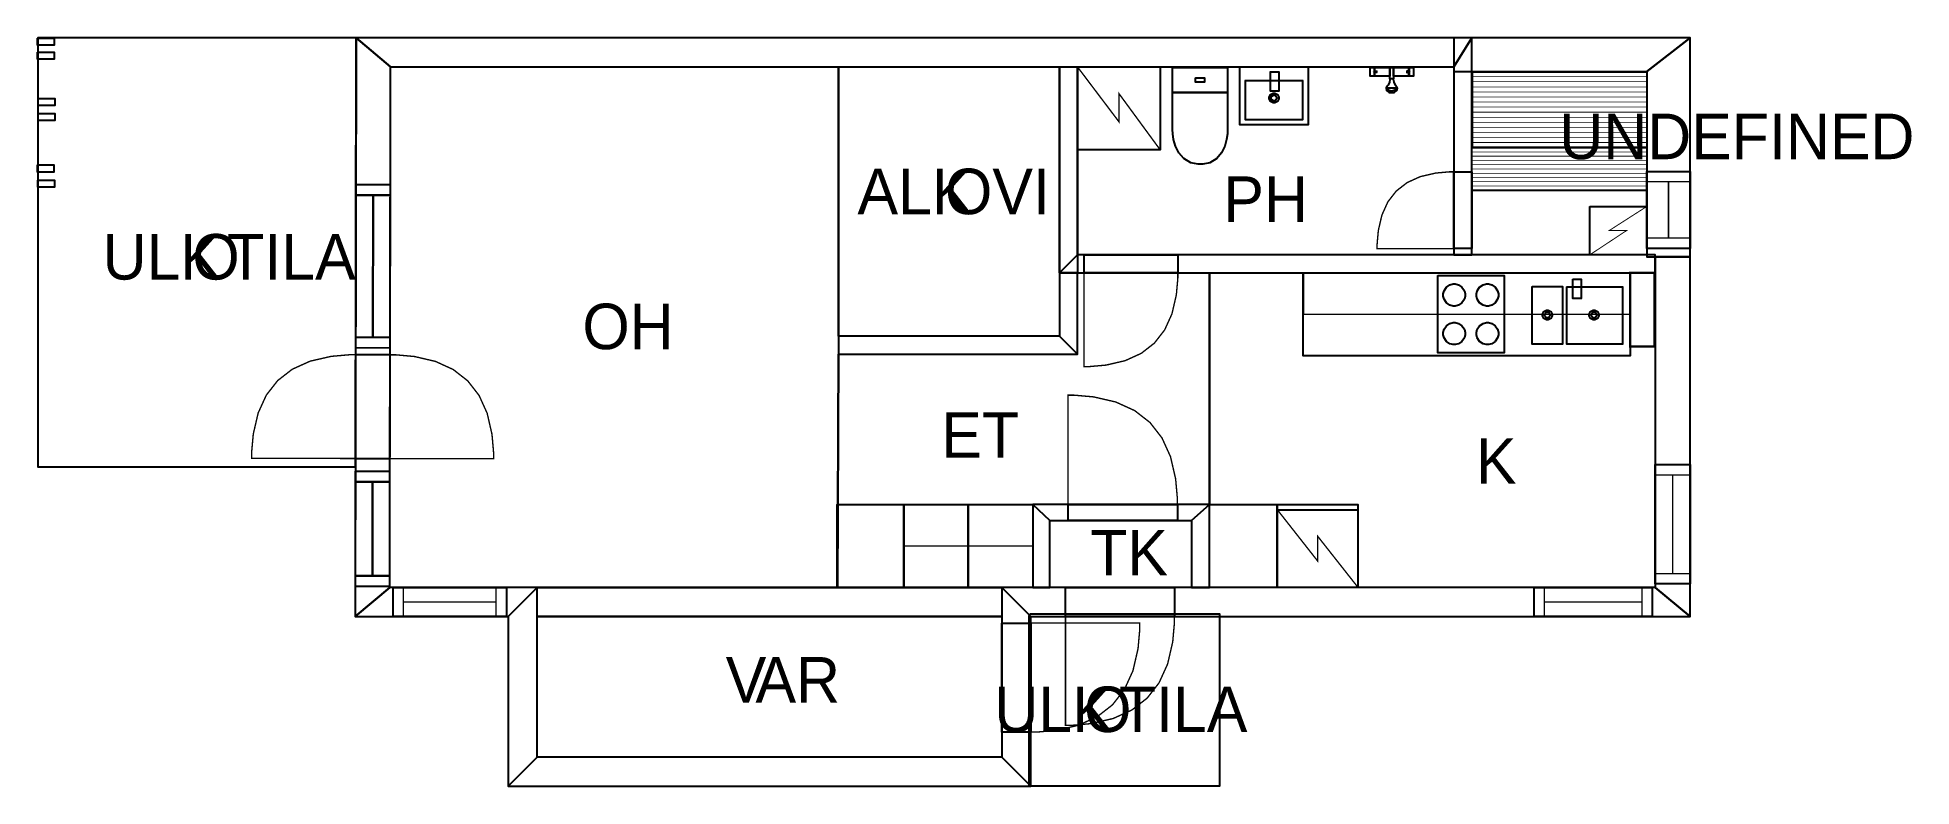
# Model space of a CAD drawing. Extents: x 0.4 to 14.6, y 0 to 5.7.
import ezdxf

# ---------------------------------------------------------------- set-up
doc = ezdxf.new("R2010")
doc.units = 0
doc.layers.get('0').update_dxf_attribs({"linetype": 'CONTINUOUS'})

msp = doc.modelspace()

# ---------------------------------------------------------------- linework, layer by layer
at = {"color": 0}
for points in [[(0.412597, 5.54742), (0.537164, 5.54742), (0.537164, 5.49425), (0.412597, 5.49425), (0.412597, 5.54742)], [(0.412706, 5.6524), (0.537272, 5.6524), (0.537272, 5.59928), (0.412706, 5.59928), (0.412706, 5.6524)], [(3.07064, 1.50711), (3.07769, 5.43533), (2.81689, 5.65408), (2.80897, 1.28836), (3.07064, 1.50711)], [(3.07769, 5.43533), (11.1048, 5.43533), (11.2402, 5.65408), (2.81689, 5.65408), (3.07769, 5.43533)], [(11.1048, 5.40012), (12.562, 5.40012), (12.8899, 5.65408), (11.1048, 5.65408), (11.1048, 5.40012)], [(11.1048, 5.43533), (11.1048, 4.01687), (11.2402, 4.01687), (11.2402, 5.65408), (11.1048, 5.43533)], [(12.562, 5.40012), (12.562, 4.00282), (12.8899, 4.00282), (12.8899, 5.65408), (12.562, 5.40012)], [(8.12842, 5.43533), (8.26383, 5.43533), (8.26383, 3.88146), (8.12842, 3.88146), (8.12842, 5.43533)], [(0.416992, 5.19635), (0.541558, 5.19635), (0.541558, 5.14324), (0.416992, 5.14324), (0.416992, 5.19635)], [(0.416992, 5.08479), (0.541558, 5.08479), (0.541558, 5.03168), (0.416992, 5.03168), (0.416992, 5.08479)], [(0.411567, 4.69542), (0.536133, 4.69542), (0.536133, 4.64231), (0.411567, 4.64231), (0.411567, 4.69542)], [(0.415201, 4.58018), (0.539768, 4.58018), (0.539768, 4.52707), (0.415201, 4.52707), (0.415201, 4.58018)], [(8.12842, 3.88146), (12.6243, 3.88146), (12.6243, 4.01687), (8.26383, 4.01687), (8.12842, 3.88146)], [(12.6243, 4.00282), (12.6243, 1.50711), (12.8899, 1.28836), (12.8899, 4.00282), (12.6243, 4.00282)], [(8.12842, 3.88146), (8.12842, 3.40218), (8.26383, 3.26676), (8.26383, 3.88146), (8.12842, 3.88146)], [(8.12842, 3.40218), (6.45822, 3.40218), (6.45822, 3.26676), (8.26383, 3.26676), (8.12842, 3.40218)], [(8.05436, 1.50711), (8.05436, 2.01096), (7.92583, 2.13238), (7.92583, 1.50711), (8.05436, 1.50711)], [(8.05436, 2.01096), (9.12511, 2.01096), (9.26053, 2.13238), (7.92583, 2.13238), (8.05436, 2.01096)], [(9.12511, 2.01096), (9.12511, 1.50711), (9.26053, 1.50711), (9.26053, 2.13238), (9.12511, 2.01096)], [(4.18332, 1.50711), (3.07064, 1.50711), (2.80897, 1.28836), (3.96457, 1.28836), (4.18332, 1.50711)], [(4.18332, 0.225532), (4.18332, 1.50711), (3.96457, 1.28836), (3.96457, 0.006782), (4.18332, 0.225532)], [(4.18332, 1.50711), (7.69271, 1.50711), (7.69271, 1.28836), (4.18332, 1.28836), (4.18332, 1.50711)], [(12.6243, 1.50711), (7.69271, 1.50711), (7.91146, 1.28836), (12.8899, 1.28836), (12.6243, 1.50711)], [(7.91146, 0.006782), (7.91146, 1.28836), (7.69271, 1.50711), (7.69271, 0.225532), (7.91146, 0.006782)], [(7.69271, 0.225532), (4.18332, 0.225532), (3.96457, 0.006782), (7.91146, 0.006782), (7.69271, 0.225532)]]:
    msp.add_lwpolyline(points, close=True, dxfattribs=at)
for points, const_width in [([(2.81689, 5.65408), (0.414876, 5.65408), (0.414876, 2.41667), (2.81218, 2.41667), (2.81689, 5.65408)], 0.002083), ([(3.07064, 1.50711), (3.07769, 5.43533), (2.81689, 5.65408), (2.80897, 1.28836), (3.07064, 1.50711)], 0.002083), ([(3.07769, 5.43533), (11.1048, 5.43533), (11.2402, 5.65408), (2.81689, 5.65408), (3.07769, 5.43533)], 0.002083), ([(11.1048, 5.43533), (11.1048, 4.01687), (11.2402, 4.01687), (11.2402, 5.65408), (11.1048, 5.43533)], 0.002083), ([(11.1048, 5.40012), (12.562, 5.40012), (12.8899, 5.65408), (11.1048, 5.65408), (11.1048, 5.40012)], 0.002083), ([(12.562, 5.40012), (12.562, 4.00282), (12.8899, 4.00282), (12.8899, 5.65408), (12.562, 5.40012)], 0.002083), ([(8.12842, 5.43533), (8.26383, 5.43533), (8.26383, 3.88146), (8.12842, 3.88146), (8.12842, 5.43533)], 0.002083), ([(8.26383, 5.43533), (8.88883, 5.43533), (8.88883, 4.81033), (8.26383, 4.81033), (8.26383, 5.43533)], 0.010417), ([(8.98031, 5.43012), (9.39681, 5.43012), (9.39681, 5.24283), (8.98031, 5.24283), (8.98031, 5.43012)], 0.010417), ([(9.48817, 5.43533), (10.0054, 5.43533), (10.0054, 4.99886), (9.48817, 4.99886), (9.48817, 5.43533)], 0.010417), ([(9.72086, 5.39899), (9.78336, 5.39899), (9.78336, 5.25315), (9.72086, 5.25315), (9.72086, 5.39899)], 0.010417), ([(10.4724, 5.43012), (10.5058, 5.43012), (10.5058, 5.3666), (10.4724, 5.3666), (10.4724, 5.43012)], 0.010417), ([(10.5058, 5.39785), (10.509, 5.39908), (10.5186, 5.40294), (10.5214, 5.40408), (10.5214, 5.40408), (10.5214, 5.40267), (10.5214, 5.39839), (10.5214, 5.3941), (10.5214, 5.39264), (10.5214, 5.39264), (10.519, 5.39328), (10.509, 5.39671), (10.5058, 5.39785)], 0.010417), ([(10.5058, 5.43012), (10.6224, 5.43012), (10.6224, 5.3666), (10.5058, 5.3666), (10.5058, 5.43012)], 0.010417), ([(10.6224, 5.43012), (10.6506, 5.43012), (10.6506, 5.34679), (10.6435, 5.34679), (10.6277, 5.34679), (10.6224, 5.34679), (10.6224, 5.36762), (10.6224, 5.4145), (10.6224, 5.43012)], 0.010417), ([(10.6506, 5.43012), (10.7672, 5.43012), (10.7672, 5.3666), (10.6506, 5.3666), (10.6506, 5.43012)], 0.010417), ([(10.7662, 5.39785), (10.7629, 5.39908), (10.7533, 5.40294), (10.7505, 5.40408), (10.7505, 5.40408), (10.7505, 5.40267), (10.7505, 5.39839), (10.7505, 5.3941), (10.7505, 5.39264), (10.7505, 5.39264), (10.7529, 5.39328), (10.7629, 5.39671), (10.7662, 5.39785)], 0.010417), ([(10.7662, 5.43012), (10.8016, 5.43012), (10.8016, 5.3666), (10.7662, 5.3666), (10.7662, 5.43012)], 0.010417), ([(11.2452, 5.39968), (12.562, 5.39968), (12.562, 4.82693), (11.2452, 4.82693), (11.2452, 5.39968)], 0.010417), ([(9.39681, 4.9745), (9.39681, 4.9745), (9.39686, 4.96278), (9.39524, 4.93181), (9.38911, 4.88797), (9.37571, 4.83772), (9.35215, 4.78754), (9.31569, 4.74371), (9.26351, 4.71272), (9.21044, 4.70096), (9.19282, 4.70096), (9.17449, 4.70096), (9.11962, 4.71272), (9.0656, 4.74371), (9.02778, 4.78754), (9.00331, 4.83772), (8.98931, 4.88797), (8.98292, 4.93181), (8.98118, 4.96278), (8.98128, 4.9745), (8.98128, 4.9745), (8.98025, 5.24283), (9.39681, 5.24283), (9.39681, 4.9745)], 0.010417), ([(9.15543, 5.35226), (9.22168, 5.35226), (9.22168, 5.32069), (9.15543, 5.32069), (9.15543, 5.35226)], 0.010417), ([(9.53131, 5.33425), (9.96235, 5.33425), (9.96235, 5.03749), (9.53131, 5.03749), (9.53131, 5.33425)], 0.010417), ([(9.78326, 5.20111), (9.78326, 5.19472), (9.77257, 5.17535), (9.75319, 5.16465), (9.74681, 5.16465), (9.74035, 5.16465), (9.72097, 5.17535), (9.71035, 5.19472), (9.71035, 5.20111), (9.71035, 5.20757), (9.72097, 5.22694), (9.74035, 5.23757), (9.74681, 5.23757), (9.75319, 5.23757), (9.77257, 5.22694), (9.78326, 5.20757), (9.78326, 5.20111)], 0.008333), ([(9.76764, 5.20111), (9.76764, 5.19749), (9.7615, 5.18642), (9.75043, 5.18028), (9.74681, 5.18028), (9.74311, 5.18028), (9.73204, 5.18642), (9.72597, 5.19749), (9.72597, 5.20111), (9.72597, 5.20481), (9.73204, 5.21588), (9.74311, 5.22194), (9.74681, 5.22194), (9.75043, 5.22194), (9.7615, 5.21588), (9.76764, 5.20481), (9.76764, 5.20111)], 0.008333), ([(11.2417, 4.82644), (12.5619, 4.82644), (12.5619, 4.50385), (11.2417, 4.50385), (11.2417, 4.82644)], 0.010417), ([(3.07383, 3.31635), (3.07617, 4.54497), (2.81489, 4.54542), (2.81261, 3.31689), (3.07383, 3.31635)], 0.010417), ([(3.07383, 3.31635), (3.07617, 4.54497), (2.81489, 4.54542), (2.81261, 3.31689), (3.07383, 3.31635)], 0.010417), ([(11.1048, 4.64367), (11.0709, 4.64367), (10.9691, 4.63465), (10.8516, 4.60753), (10.7521, 4.56228), (10.6706, 4.49897), (10.6073, 4.41754), (10.5621, 4.31803), (10.5349, 4.20047), (10.5259, 4.09874), (10.5259, 4.06478), (11.1048, 4.06478), (11.1048, 4.64367)], 0.010417), ([(11.1048, 4.64367), (11.2402, 4.64367), (11.2402, 4.06478), (11.1048, 4.06478), (11.1048, 4.64367)], 0.010417), ([(11.1048, 4.64367), (11.2402, 4.64367), (11.2402, 4.06478), (11.1048, 4.06478), (11.1048, 4.64367)], 0.010417), ([(12.562, 4.64675), (12.8899, 4.64675), (12.8899, 4.06521), (12.562, 4.06521), (12.562, 4.64675)], 0.010417), ([(12.562, 4.64675), (12.8899, 4.64675), (12.8899, 4.06521), (12.562, 4.06521), (12.562, 4.64675)], 0.010417), ([(12.1323, 4.38243), (12.562, 4.38243), (12.562, 4.01785), (12.1323, 4.01785), (12.1323, 4.38243)], 0.007161), ([(8.12842, 3.88146), (12.6243, 3.88146), (12.6243, 4.01687), (8.26383, 4.01687), (8.12842, 3.88146)], 0.002083), ([(8.31364, 4.01687), (9.02115, 4.01687), (9.02115, 3.88146), (8.31364, 3.88146), (8.31364, 4.01687)], 0.010417), ([(8.31364, 4.01687), (9.02115, 4.01687), (9.02115, 3.88146), (8.31364, 3.88146), (8.31364, 4.01687)], 0.010417), ([(12.6243, 4.00282), (12.6243, 1.50711), (12.8899, 1.28836), (12.8899, 4.00282), (12.6243, 4.00282)], 0.002083), ([(8.12842, 3.88146), (8.12842, 3.40218), (8.26383, 3.26676), (8.26383, 3.88146), (8.12842, 3.88146)], 0.002083), ([(9.02115, 3.88146), (9.02115, 3.84), (9.0101, 3.71565), (8.97689, 3.57194), (8.92165, 3.45036), (8.84424, 3.35086), (8.74474, 3.27344), (8.62315, 3.21821), (8.47944, 3.185), (8.35508, 3.17393), (8.31364, 3.17393), (8.31364, 3.88146), (9.02115, 3.88146)], 0.010417), ([(9.96696, 3.88097), (12.4363, 3.88097), (12.4363, 3.25597), (9.96696, 3.25597), (9.96696, 3.88097)], 0.010417), ([(9.97222, 3.88097), (12.4363, 3.88097), (12.4363, 3.56847), (9.97222, 3.56847), (9.97222, 3.88097)], 0.010417), ([(10.9849, 3.86014), (11.4847, 3.86014), (11.4847, 3.27681), (10.9849, 3.27681), (10.9849, 3.86014)], 0.010417), ([(12.0041, 3.83306), (12.0666, 3.83306), (12.0666, 3.68722), (12.0041, 3.68722), (12.0041, 3.83306)], 0.010417), ([(12.4363, 3.88129), (12.6192, 3.88129), (12.6192, 3.32607), (12.4363, 3.32607), (12.4363, 3.88129)], 0.018285), ([(11.191, 3.71431), (11.191, 3.70622), (11.1845, 3.68192), (11.1666, 3.65539), (11.1401, 3.63753), (11.1158, 3.63097), (11.1077, 3.63097), (11.0996, 3.63097), (11.0752, 3.63753), (11.0487, 3.65539), (11.0309, 3.68192), (11.0244, 3.70622), (11.0244, 3.71431), (11.0244, 3.72244), (11.0309, 3.74675), (11.0487, 3.77322), (11.0752, 3.79113), (11.0996, 3.79764), (11.1077, 3.79764), (11.1158, 3.79764), (11.1401, 3.79113), (11.1666, 3.77322), (11.1845, 3.74675), (11.191, 3.72244), (11.191, 3.71431)], 0.010417), ([(11.4423, 3.71431), (11.4423, 3.70622), (11.4358, 3.68192), (11.4179, 3.65539), (11.3914, 3.63753), (11.3671, 3.63097), (11.359, 3.63097), (11.3509, 3.63097), (11.3265, 3.63753), (11.3, 3.65539), (11.2822, 3.68192), (11.2757, 3.70622), (11.2757, 3.71431), (11.2757, 3.72244), (11.2822, 3.74675), (11.3, 3.77322), (11.3265, 3.79113), (11.3509, 3.79764), (11.359, 3.79764), (11.3671, 3.79764), (11.3914, 3.79113), (11.4179, 3.77322), (11.4358, 3.74675), (11.4423, 3.72244), (11.4423, 3.71431)], 0.010417), ([(11.6971, 3.77783), (11.9246, 3.77783), (11.9246, 3.34407), (11.6971, 3.34407), (11.6971, 3.77783)], 0.010417), ([(11.9586, 3.77681), (12.3794, 3.77681), (12.3794, 3.34315), (11.9586, 3.34315), (11.9586, 3.77681)], 0.010417), ([(11.8472, 3.56315), (11.8472, 3.55675), (11.8365, 3.53737), (11.8172, 3.52669), (11.8108, 3.52669), (11.8043, 3.52669), (11.7849, 3.53737), (11.7743, 3.55675), (11.7743, 3.56315), (11.7743, 3.56961), (11.7849, 3.58897), (11.8043, 3.59961), (11.8108, 3.59961), (11.8172, 3.59961), (11.8365, 3.58897), (11.8472, 3.56961), (11.8472, 3.56315)], 0.008333), ([(11.8316, 3.56315), (11.8316, 3.55951), (11.8255, 3.54844), (11.8144, 3.54232), (11.8108, 3.54232), (11.8071, 3.54232), (11.796, 3.54844), (11.7899, 3.55951), (11.7899, 3.56315), (11.7899, 3.56685), (11.796, 3.5779), (11.8071, 3.58399), (11.8108, 3.58399), (11.8144, 3.58399), (11.8255, 3.5779), (11.8316, 3.56685), (11.8316, 3.56315)], 0.008333), ([(12.1998, 3.56315), (12.1998, 3.55675), (12.1891, 3.53737), (12.1698, 3.52669), (12.1634, 3.52669), (12.1569, 3.52669), (12.1375, 3.53737), (12.1269, 3.55675), (12.1269, 3.56315), (12.1269, 3.56961), (12.1375, 3.58897), (12.1569, 3.59961), (12.1634, 3.59961), (12.1698, 3.59961), (12.1891, 3.58897), (12.1998, 3.56961), (12.1998, 3.56315)], 0.008333), ([(12.1842, 3.56315), (12.1842, 3.55951), (12.1781, 3.54844), (12.167, 3.54232), (12.1634, 3.54232), (12.1597, 3.54232), (12.1486, 3.54844), (12.1425, 3.55951), (12.1425, 3.56315), (12.1425, 3.56685), (12.1486, 3.5779), (12.1597, 3.58399), (12.1634, 3.58399), (12.167, 3.58399), (12.1781, 3.5779), (12.1842, 3.56685), (12.1842, 3.56315)], 0.008333), ([(8.12842, 3.40218), (6.45822, 3.40218), (6.45822, 3.26676), (8.26383, 3.26676), (8.12842, 3.40218)], 0.002083), ([(11.191, 3.42264), (11.191, 3.41456), (11.1845, 3.39025), (11.1666, 3.36372), (11.1401, 3.34586), (11.1158, 3.33931), (11.1077, 3.33931), (11.0996, 3.33931), (11.0752, 3.34586), (11.0487, 3.36372), (11.0309, 3.39025), (11.0244, 3.41456), (11.0244, 3.42264), (11.0244, 3.43078), (11.0309, 3.45508), (11.0487, 3.48156), (11.0752, 3.49946), (11.0996, 3.50597), (11.1077, 3.50597), (11.1158, 3.50597), (11.1401, 3.49946), (11.1666, 3.48156), (11.1845, 3.45508), (11.191, 3.43078), (11.191, 3.42264)], 0.010417), ([(11.4423, 3.42264), (11.4423, 3.41456), (11.4358, 3.39025), (11.4179, 3.36372), (11.3914, 3.34586), (11.3671, 3.33931), (11.359, 3.33931), (11.3509, 3.33931), (11.3265, 3.34586), (11.3, 3.36372), (11.2822, 3.39025), (11.2757, 3.41456), (11.2757, 3.42264), (11.2757, 3.43078), (11.2822, 3.45508), (11.3, 3.48156), (11.3265, 3.49946), (11.3509, 3.50597), (11.359, 3.50597), (11.3671, 3.50597), (11.3914, 3.49946), (11.4179, 3.48156), (11.4358, 3.45508), (11.4423, 3.43078), (11.4423, 3.42264)], 0.010417), ([(2.81261, 3.26292), (2.76671, 3.26303), (2.62907, 3.25103), (2.47, 3.21463), (2.33535, 3.15375), (2.2251, 3.06831), (2.13926, 2.95839), (2.07785, 2.82394), (2.04085, 2.66493), (2.02838, 2.52735), (2.02832, 2.48144), (2.81114, 2.47999), (2.81261, 3.26292)], 0.010417), ([(3.07238, 2.4796), (3.07374, 3.26247), (2.81261, 3.26292), (2.81114, 2.48008), (3.07238, 2.4796)], 0.010417), ([(3.07238, 2.4796), (3.07374, 3.26247), (2.81261, 3.26292), (2.81114, 2.48008), (3.07238, 2.4796)], 0.010417), ([(3.07374, 3.26247), (3.11957, 3.26243), (3.25717, 3.24994), (3.41613, 3.21294), (3.55057, 3.15153), (3.66049, 3.06569), (3.74593, 2.95551), (3.80686, 2.82086), (3.84326, 2.66178), (3.85525, 2.52414), (3.85519, 2.47825), (3.07238, 2.47971), (3.07374, 3.26247)], 0.010417), ([(9.01758, 2.13238), (9.01758, 2.18078), (9.00467, 2.3259), (8.96599, 2.49354), (8.90147, 2.63547), (8.81119, 2.75151), (8.6951, 2.84185), (8.55322, 2.90631), (8.38553, 2.94504), (8.2404, 2.9579), (8.19206, 2.9579), (8.19206, 2.13238), (9.01758, 2.13238)], 0.010417), ([(12.6243, 2.43365), (12.8899, 2.43365), (12.8899, 1.53315), (12.6243, 1.53315), (12.6243, 2.43365)], 0.010417), ([(12.6243, 2.43365), (12.8899, 2.43365), (12.8899, 1.53315), (12.6243, 1.53315), (12.6243, 2.43365)], 0.010417), ([(3.07064, 1.51665), (3.07221, 2.38135), (2.81093, 2.38189), (2.80935, 1.51719), (3.07064, 1.51665)], 0.010417), ([(3.07064, 1.51665), (3.07221, 2.38135), (2.81093, 2.38189), (2.80935, 1.51719), (3.07064, 1.51665)], 0.010417), ([(6.44808, 2.13206), (6.95231, 2.13206), (6.95231, 1.50706), (6.44808, 1.50706), (6.44808, 2.13206)], 0.010417), ([(6.95231, 2.13206), (7.43907, 2.13206), (7.43907, 1.50706), (6.95231, 1.50706), (6.95231, 2.13206)], 0.010417), ([(7.43907, 2.13206), (7.92583, 2.13206), (7.92583, 1.50706), (7.43907, 1.50706), (7.43907, 2.13206)], 0.010417), ([(8.05436, 2.01096), (9.12511, 2.01096), (9.26053, 2.13238), (7.92583, 2.13238), (8.05436, 2.01096)], 0.002083), ([(8.05436, 1.50711), (8.05436, 2.01096), (7.92583, 2.13238), (7.92583, 1.50711), (8.05436, 1.50711)], 0.002083), ([(8.19217, 2.13238), (9.01758, 2.13238), (9.01758, 2.01096), (8.19217, 2.01096), (8.19217, 2.13238)], 0.010417), ([(8.19217, 2.13238), (9.01758, 2.13238), (9.01758, 2.01096), (8.19217, 2.01096), (8.19217, 2.13238)], 0.010417), ([(9.12511, 2.01096), (9.12511, 1.50711), (9.26053, 1.50711), (9.26053, 2.13238), (9.12511, 2.01096)], 0.002083), ([(9.26058, 2.13238), (9.77235, 2.13238), (9.77235, 1.50737), (9.26058, 1.50737), (9.26058, 2.13238)], 0.010417), ([(9.77235, 2.13206), (10.3815, 2.13206), (10.3815, 1.50706), (9.77235, 1.50706), (9.77235, 2.13206)], 0.010152), ([(9.77235, 2.13206), (10.3815, 2.13206), (10.3815, 2.09039), (9.77235, 2.09039), (9.77235, 2.13206)], 0.010152), ([(4.18332, 1.50711), (3.07064, 1.50711), (2.80897, 1.28836), (3.96457, 1.28836), (4.18332, 1.50711)], 0.002083), ([(3.09657, 1.50711), (3.95247, 1.50711), (3.95247, 1.28836), (3.09657, 1.28836), (3.09657, 1.50711)], 0.010417), ([(3.09657, 1.50711), (3.95247, 1.50711), (3.95247, 1.28836), (3.09657, 1.28836), (3.09657, 1.50711)], 0.010417), ([(4.18332, 0.225532), (4.18332, 1.50711), (3.96457, 1.28836), (3.96457, 0.006782), (4.18332, 0.225532)], 0.002083), ([(4.18332, 1.50711), (7.69271, 1.50711), (7.69271, 1.28836), (4.18332, 1.28836), (4.18332, 1.50711)], 0.002083), ([(12.6243, 1.50711), (7.69271, 1.50711), (7.91146, 1.28836), (12.8899, 1.28836), (12.6243, 1.50711)], 0.002083), ([(7.91146, 0.006782), (7.91146, 1.28836), (7.69271, 1.50711), (7.69271, 0.225532), (7.91146, 0.006782)], 0.002083), ([(8.17324, 1.50711), (8.9955, 1.50711), (8.9955, 1.28836), (8.17324, 1.28836), (8.17324, 1.50711)], 0.010417), ([(8.17324, 1.50711), (8.9955, 1.50711), (8.9955, 1.28836), (8.17324, 1.28836), (8.17324, 1.50711)], 0.010417), ([(11.7106, 1.50711), (12.6029, 1.50711), (12.6029, 1.28836), (11.7106, 1.28836), (11.7106, 1.50711)], 0.010417), ([(11.7106, 1.50711), (12.6029, 1.50711), (12.6029, 1.28836), (11.7106, 1.28836), (11.7106, 1.50711)], 0.010417), ([(7.89665, 1.29595), (7.89665, 0.008464), (9.33897, 0.008464), (9.33897, 1.30604), (7.90625, 1.30604), (7.89665, 1.29595)], 0.002083), ([(8.9955, 1.28836), (8.9955, 1.24018), (8.98264, 1.09565), (8.94407, 0.928603), (8.87983, 0.787272), (8.78993, 0.671658), (8.67426, 0.581706), (8.53293, 0.517469), (8.36594, 0.478896), (8.2214, 0.466037), (8.17324, 0.466037), (8.17324, 1.28836), (8.9955, 1.28836)], 0.010417), ([(7.69271, 1.23763), (7.91146, 1.23763), (7.91146, 0.41531), (7.69271, 0.41531), (7.69271, 1.23763)], 0.010417), ([(7.69271, 1.23763), (7.91146, 1.23763), (7.91146, 0.41531), (7.69271, 0.41531), (7.69271, 1.23763)], 0.010417), ([(7.91146, 0.41531), (7.95964, 0.41531), (8.10417, 0.428168), (8.27115, 0.466743), (8.41249, 0.530979), (8.52815, 0.620931), (8.61806, 0.736546), (8.68229, 0.877875), (8.72086, 1.04492), (8.73372, 1.18945), (8.73372, 1.23763), (7.91146, 1.23763), (7.91146, 0.41531)], 0.010417), ([(7.69271, 0.225532), (4.18332, 0.225532), (3.96457, 0.006782), (7.91146, 0.006782), (7.69271, 0.225532)], 0.002083)]:
    msp.add_lwpolyline(points, close=True, dxfattribs=dict(at, const_width=const_width))
at = {"color": 7}
for points in [[(2.81689, 5.65408), (0.414876, 5.65408), (0.414876, 2.41667), (2.81218, 2.41667), (2.81689, 5.65408)], [(6.45822, 3.26676), (6.45188, 1.50711), (3.07064, 1.50711), (3.07769, 5.43533), (6.45822, 5.43533), (6.45822, 3.26676)], [(6.45822, 5.43533), (8.12842, 5.43533), (8.12842, 3.40218), (6.45822, 3.40218), (6.45822, 5.43533)], [(8.26383, 5.43533), (11.1048, 5.43533), (11.1048, 4.01687), (8.26383, 4.01687), (8.26383, 5.43533)], [(8.26383, 5.43533), (8.88883, 5.43533), (8.88883, 4.81033), (8.26383, 4.81033), (8.26383, 5.43533)], [(8.98031, 5.43012), (9.39681, 5.43012), (9.39681, 5.24283), (8.98031, 5.24283), (8.98031, 5.43012)], [(9.48817, 5.43533), (10.0054, 5.43533), (10.0054, 4.99886), (9.48817, 4.99886), (9.48817, 5.43533)], [(9.72086, 5.39899), (9.78336, 5.39899), (9.78336, 5.25315), (9.72086, 5.25315), (9.72086, 5.39899)], [(10.4724, 5.43012), (10.5058, 5.43012), (10.5058, 5.3666), (10.4724, 5.3666), (10.4724, 5.43012)], [(10.5058, 5.43012), (10.6224, 5.43012), (10.6224, 5.3666), (10.5058, 5.3666), (10.5058, 5.43012)], [(10.5058, 5.39785), (10.509, 5.39908), (10.5186, 5.40294), (10.5214, 5.40408), (10.5214, 5.40408), (10.5214, 5.40267), (10.5214, 5.39839), (10.5214, 5.3941), (10.5214, 5.39264), (10.5214, 5.39264), (10.519, 5.39328), (10.509, 5.39671), (10.5058, 5.39785)], [(10.6224, 5.43012), (10.6506, 5.43012), (10.6506, 5.34679), (10.6435, 5.34679), (10.6277, 5.34679), (10.6224, 5.34679), (10.6224, 5.36762), (10.6224, 5.4145), (10.6224, 5.43012)], [(10.6506, 5.43012), (10.7672, 5.43012), (10.7672, 5.3666), (10.6506, 5.3666), (10.6506, 5.43012)], [(10.7662, 5.39785), (10.7629, 5.39908), (10.7533, 5.40294), (10.7505, 5.40408), (10.7505, 5.40408), (10.7505, 5.40267), (10.7505, 5.39839), (10.7505, 5.3941), (10.7505, 5.39264), (10.7505, 5.39264), (10.7529, 5.39328), (10.7629, 5.39671), (10.7662, 5.39785)], [(10.7662, 5.43012), (10.8016, 5.43012), (10.8016, 5.3666), (10.7662, 5.3666), (10.7662, 5.43012)], [(11.2402, 5.40012), (12.562, 5.40012), (12.562, 4.01687), (11.2402, 4.01687), (11.2402, 5.40012)], [(11.2452, 5.39968), (12.562, 5.39968), (12.562, 4.82693), (11.2452, 4.82693), (11.2452, 5.39968)], [(9.39681, 4.9745), (9.39681, 4.9745), (9.39686, 4.96278), (9.39524, 4.93181), (9.38911, 4.88797), (9.37571, 4.83772), (9.35215, 4.78754), (9.31569, 4.74371), (9.26351, 4.71272), (9.21044, 4.70096), (9.19282, 4.70096), (9.17449, 4.70096), (9.11962, 4.71272), (9.0656, 4.74371), (9.02778, 4.78754), (9.00331, 4.83772), (8.98931, 4.88797), (8.98292, 4.93181), (8.98118, 4.96278), (8.98128, 4.9745), (8.98128, 4.9745), (8.98025, 5.24283), (9.39681, 5.24283), (9.39681, 4.9745)], [(9.15543, 5.35226), (9.22168, 5.35226), (9.22168, 5.32069), (9.15543, 5.32069), (9.15543, 5.35226)], [(9.53131, 5.33425), (9.96235, 5.33425), (9.96235, 5.03749), (9.53131, 5.03749), (9.53131, 5.33425)], [(9.78326, 5.20111), (9.78326, 5.19472), (9.77257, 5.17535), (9.75319, 5.16465), (9.74681, 5.16465), (9.74035, 5.16465), (9.72097, 5.17535), (9.71035, 5.19472), (9.71035, 5.20111), (9.71035, 5.20757), (9.72097, 5.22694), (9.74035, 5.23757), (9.74681, 5.23757), (9.75319, 5.23757), (9.77257, 5.22694), (9.78326, 5.20757), (9.78326, 5.20111)], [(10.6224, 5.34679), (10.6224, 5.3405), (10.6188, 5.32156), (10.6088, 5.29915), (10.6057, 5.29471), (10.6047, 5.29318), (10.5945, 5.27854), (10.5943, 5.27696), (10.5938, 5.27414), (10.5979, 5.2576), (10.6146, 5.24474), (10.6203, 5.24365), (10.6216, 5.24343), (10.6331, 5.24262), (10.637, 5.24262), (10.636, 5.24262), (10.6401, 5.24262), (10.6513, 5.24343), (10.6526, 5.24365), (10.6583, 5.24474), (10.675, 5.2576), (10.6791, 5.27414), (10.6787, 5.27696), (10.6784, 5.27854), (10.6682, 5.29318), (10.6672, 5.29471), (10.6641, 5.29915), (10.6542, 5.32156), (10.6506, 5.3405), (10.6506, 5.34679)], [(10.5943, 5.27593), (10.5945, 5.27544), (10.6064, 5.26531), (10.6302, 5.25613), (10.6381, 5.25613), (10.6443, 5.2564), (10.6669, 5.26568), (10.6781, 5.27544), (10.6787, 5.27593)], [(9.76764, 5.20111), (9.76764, 5.19749), (9.7615, 5.18642), (9.75043, 5.18028), (9.74681, 5.18028), (9.74311, 5.18028), (9.73204, 5.18642), (9.72597, 5.19749), (9.72597, 5.20111), (9.72597, 5.20481), (9.73204, 5.21588), (9.74311, 5.22194), (9.74681, 5.22194), (9.75043, 5.22194), (9.7615, 5.21588), (9.76764, 5.20481), (9.76764, 5.20111)], [(11.2417, 4.82644), (12.5619, 4.82644), (12.5619, 4.50385), (11.2417, 4.50385), (11.2417, 4.82644)], [(3.07383, 3.31635), (3.07617, 4.54497), (2.81489, 4.54542), (2.81261, 3.31689), (3.07383, 3.31635)], [(3.07383, 3.31635), (3.07617, 4.54497), (2.81489, 4.54542), (2.81261, 3.31689), (3.07383, 3.31635)], [(11.1048, 4.64367), (11.2402, 4.64367), (11.2402, 4.06478), (11.1048, 4.06478), (11.1048, 4.64367)], [(11.1048, 4.64367), (11.2402, 4.64367), (11.2402, 4.06478), (11.1048, 4.06478), (11.1048, 4.64367)], [(12.562, 4.64675), (12.8899, 4.64675), (12.8899, 4.06521), (12.562, 4.06521), (12.562, 4.64675)], [(12.562, 4.64675), (12.8899, 4.64675), (12.8899, 4.06521), (12.562, 4.06521), (12.562, 4.64675)], [(3.07596, 4.46685), (2.81472, 4.46729)], [(2.94342, 3.39475), (2.94536, 4.46707)], [(12.1323, 4.38243), (12.562, 4.38243), (12.562, 4.01785), (12.1323, 4.01785), (12.1323, 4.38243)], [(8.31364, 4.01687), (9.02115, 4.01687), (9.02115, 3.88146), (8.31364, 3.88146), (8.31364, 4.01687)], [(8.31364, 4.01687), (9.02115, 4.01687), (9.02115, 3.88146), (8.31364, 3.88146), (8.31364, 4.01687)], [(9.26053, 2.13238), (7.92583, 2.13238), (7.92583, 1.50711), (6.45188, 1.50711), (6.45822, 3.26676), (8.26383, 3.26676), (8.26383, 3.88146), (9.26053, 3.88146), (9.26053, 2.13238)], [(9.26053, 3.88146), (12.6243, 3.88146), (12.6243, 1.50711), (9.26053, 1.50711), (9.26053, 3.88146)], [(9.96696, 3.88097), (12.4363, 3.88097), (12.4363, 3.25597), (9.96696, 3.25597), (9.96696, 3.88097)], [(10.9849, 3.86014), (11.4847, 3.86014), (11.4847, 3.27681), (10.9849, 3.27681), (10.9849, 3.86014)], [(12.0041, 3.83306), (12.0666, 3.83306), (12.0666, 3.68722), (12.0041, 3.68722), (12.0041, 3.83306)], [(12.4363, 3.88129), (12.6192, 3.88129), (12.6192, 3.32607), (12.4363, 3.32607), (12.4363, 3.88129)], [(11.191, 3.71431), (11.191, 3.70622), (11.1845, 3.68192), (11.1666, 3.65539), (11.1401, 3.63753), (11.1158, 3.63097), (11.1077, 3.63097), (11.0996, 3.63097), (11.0752, 3.63753), (11.0487, 3.65539), (11.0309, 3.68192), (11.0244, 3.70622), (11.0244, 3.71431), (11.0244, 3.72244), (11.0309, 3.74675), (11.0487, 3.77322), (11.0752, 3.79113), (11.0996, 3.79764), (11.1077, 3.79764), (11.1158, 3.79764), (11.1401, 3.79113), (11.1666, 3.77322), (11.1845, 3.74675), (11.191, 3.72244), (11.191, 3.71431)], [(11.4423, 3.71431), (11.4423, 3.70622), (11.4358, 3.68192), (11.4179, 3.65539), (11.3914, 3.63753), (11.3671, 3.63097), (11.359, 3.63097), (11.3509, 3.63097), (11.3265, 3.63753), (11.3, 3.65539), (11.2822, 3.68192), (11.2757, 3.70622), (11.2757, 3.71431), (11.2757, 3.72244), (11.2822, 3.74675), (11.3, 3.77322), (11.3265, 3.79113), (11.3509, 3.79764), (11.359, 3.79764), (11.3671, 3.79764), (11.3914, 3.79113), (11.4179, 3.77322), (11.4358, 3.74675), (11.4423, 3.72244), (11.4423, 3.71431)], [(11.6971, 3.77783), (11.9246, 3.77783), (11.9246, 3.34407), (11.6971, 3.34407), (11.6971, 3.77783)], [(11.9586, 3.77681), (12.3794, 3.77681), (12.3794, 3.34315), (11.9586, 3.34315), (11.9586, 3.77681)], [(11.8472, 3.56315), (11.8472, 3.55675), (11.8365, 3.53737), (11.8172, 3.52669), (11.8108, 3.52669), (11.8043, 3.52669), (11.7849, 3.53737), (11.7743, 3.55675), (11.7743, 3.56315), (11.7743, 3.56961), (11.7849, 3.58897), (11.8043, 3.59961), (11.8108, 3.59961), (11.8172, 3.59961), (11.8365, 3.58897), (11.8472, 3.56961), (11.8472, 3.56315)], [(11.8316, 3.56315), (11.8316, 3.55951), (11.8255, 3.54844), (11.8144, 3.54232), (11.8108, 3.54232), (11.8071, 3.54232), (11.796, 3.54844), (11.7899, 3.55951), (11.7899, 3.56315), (11.7899, 3.56685), (11.796, 3.5779), (11.8071, 3.58399), (11.8108, 3.58399), (11.8144, 3.58399), (11.8255, 3.5779), (11.8316, 3.56685), (11.8316, 3.56315)], [(12.1998, 3.56315), (12.1998, 3.55675), (12.1891, 3.53737), (12.1698, 3.52669), (12.1634, 3.52669), (12.1569, 3.52669), (12.1375, 3.53737), (12.1269, 3.55675), (12.1269, 3.56315), (12.1269, 3.56961), (12.1375, 3.58897), (12.1569, 3.59961), (12.1634, 3.59961), (12.1698, 3.59961), (12.1891, 3.58897), (12.1998, 3.56961), (12.1998, 3.56315)], [(12.1842, 3.56315), (12.1842, 3.55951), (12.1781, 3.54844), (12.167, 3.54232), (12.1634, 3.54232), (12.1597, 3.54232), (12.1486, 3.54844), (12.1425, 3.55951), (12.1425, 3.56315), (12.1425, 3.56685), (12.1486, 3.5779), (12.1597, 3.58399), (12.1634, 3.58399), (12.167, 3.58399), (12.1781, 3.5779), (12.1842, 3.56685), (12.1842, 3.56315)], [(11.191, 3.42264), (11.191, 3.41456), (11.1845, 3.39025), (11.1666, 3.36372), (11.1401, 3.34586), (11.1158, 3.33931), (11.1077, 3.33931), (11.0996, 3.33931), (11.0752, 3.34586), (11.0487, 3.36372), (11.0309, 3.39025), (11.0244, 3.41456), (11.0244, 3.42264), (11.0244, 3.43078), (11.0309, 3.45508), (11.0487, 3.48156), (11.0752, 3.49946), (11.0996, 3.50597), (11.1077, 3.50597), (11.1158, 3.50597), (11.1401, 3.49946), (11.1666, 3.48156), (11.1845, 3.45508), (11.191, 3.43078), (11.191, 3.42264)], [(11.4423, 3.42264), (11.4423, 3.41456), (11.4358, 3.39025), (11.4179, 3.36372), (11.3914, 3.34586), (11.3671, 3.33931), (11.359, 3.33931), (11.3509, 3.33931), (11.3265, 3.34586), (11.3, 3.36372), (11.2822, 3.39025), (11.2757, 3.41456), (11.2757, 3.42264), (11.2757, 3.43078), (11.2822, 3.45508), (11.3, 3.48156), (11.3265, 3.49946), (11.3509, 3.50597), (11.359, 3.50597), (11.3671, 3.50597), (11.3914, 3.49946), (11.4179, 3.48156), (11.4358, 3.45508), (11.4423, 3.43078), (11.4423, 3.42264)], [(3.07238, 2.4796), (3.07374, 3.26247), (2.81261, 3.26292), (2.81114, 2.48008), (3.07238, 2.4796)], [(3.07238, 2.4796), (3.07374, 3.26247), (2.81261, 3.26292), (2.81114, 2.48008), (3.07238, 2.4796)], [(3.074, 3.39453), (2.81278, 3.39497)], [(12.6243, 2.43365), (12.8899, 2.43365), (12.8899, 1.53315), (12.6243, 1.53315), (12.6243, 2.43365)], [(12.6243, 2.43365), (12.8899, 2.43365), (12.8899, 1.53315), (12.6243, 1.53315), (12.6243, 2.43365)], [(3.07064, 1.51665), (3.07221, 2.38135), (2.81093, 2.38189), (2.80935, 1.51719), (3.07064, 1.51665)], [(3.07064, 1.51665), (3.07221, 2.38135), (2.81093, 2.38189), (2.80935, 1.51719), (3.07064, 1.51665)], [(3.07206, 2.30322), (2.81082, 2.30371)], [(2.94015, 1.59506), (2.94146, 2.30344)], [(6.44808, 2.13206), (6.95231, 2.13206), (6.95231, 1.50706), (6.44808, 1.50706), (6.44808, 2.13206)], [(6.95231, 2.13206), (7.43907, 2.13206), (7.43907, 1.50706), (6.95231, 1.50706), (6.95231, 2.13206)], [(7.43907, 2.13206), (7.92583, 2.13206), (7.92583, 1.50706), (7.43907, 1.50706), (7.43907, 2.13206)], [(8.19217, 2.13238), (9.01758, 2.13238), (9.01758, 2.01096), (8.19217, 2.01096), (8.19217, 2.13238)], [(8.19217, 2.13238), (9.01758, 2.13238), (9.01758, 2.01096), (8.19217, 2.01096), (8.19217, 2.13238)], [(9.26058, 2.13238), (9.77235, 2.13238), (9.77235, 1.50737), (9.26058, 1.50737), (9.26058, 2.13238)], [(9.77235, 2.13206), (10.3815, 2.13206), (10.3815, 1.50706), (9.77235, 1.50706), (9.77235, 2.13206)], [(9.77235, 2.13206), (10.3815, 2.13206), (10.3815, 2.09039), (9.77235, 2.09039), (9.77235, 2.13206)], [(8.05436, 2.01096), (9.12511, 2.01096), (9.12511, 1.50711), (8.05436, 1.50711), (8.05436, 2.01096)], [(3.07075, 1.59483), (2.80951, 1.59532)], [(3.09657, 1.50711), (3.95247, 1.50711), (3.95247, 1.28836), (3.09657, 1.28836), (3.09657, 1.50711)], [(3.09657, 1.50711), (3.95247, 1.50711), (3.95247, 1.28836), (3.09657, 1.28836), (3.09657, 1.50711)], [(8.17324, 1.50711), (8.9955, 1.50711), (8.9955, 1.28836), (8.17324, 1.28836), (8.17324, 1.50711)], [(8.17324, 1.50711), (8.9955, 1.50711), (8.9955, 1.28836), (8.17324, 1.28836), (8.17324, 1.50711)], [(11.7106, 1.50711), (12.6029, 1.50711), (12.6029, 1.28836), (11.7106, 1.28836), (11.7106, 1.50711)], [(11.7106, 1.50711), (12.6029, 1.50711), (12.6029, 1.28836), (11.7106, 1.28836), (11.7106, 1.50711)], [(4.18332, 1.28836), (7.69271, 1.28836), (7.69271, 0.225532), (4.18332, 0.225532), (4.18332, 1.28836)], [(7.89665, 1.29595), (7.89665, 0.008464), (9.33897, 0.008464), (9.33897, 1.30604), (7.90625, 1.30604), (7.89665, 1.29595)], [(7.69271, 1.23763), (7.91146, 1.23763), (7.91146, 0.41531), (7.69271, 0.41531), (7.69271, 1.23763)], [(7.69271, 1.23763), (7.91146, 1.23763), (7.91146, 0.41531), (7.69271, 0.41531), (7.69271, 1.23763)]]:
    msp.add_lwpolyline(points, close=True, dxfattribs=at)
at = {"color": 7, "const_width": 0.002083}
for points in [[(6.45822, 3.26676), (6.45188, 1.50711), (3.07064, 1.50711), (3.07769, 5.43533), (6.45822, 5.43533), (6.45822, 3.26676)], [(6.45822, 5.43533), (8.12842, 5.43533), (8.12842, 3.40218), (6.45822, 3.40218), (6.45822, 5.43533)], [(8.26383, 5.43533), (11.1048, 5.43533), (11.1048, 4.01687), (8.26383, 4.01687), (8.26383, 5.43533)], [(11.2402, 5.40012), (12.562, 5.40012), (12.562, 4.01687), (11.2402, 4.01687), (11.2402, 5.40012)], [(9.26053, 2.13238), (7.92583, 2.13238), (7.92583, 1.50711), (6.45188, 1.50711), (6.45822, 3.26676), (8.26383, 3.26676), (8.26383, 3.88146), (9.26053, 3.88146), (9.26053, 2.13238)], [(9.26053, 3.88146), (12.6243, 3.88146), (12.6243, 1.50711), (9.26053, 1.50711), (9.26053, 3.88146)], [(8.05436, 2.01096), (9.12511, 2.01096), (9.12511, 1.50711), (8.05436, 1.50711), (8.05436, 2.01096)], [(4.18332, 1.28836), (7.69271, 1.28836), (7.69271, 0.225532), (4.18332, 0.225532), (4.18332, 1.28836)]]:
    msp.add_lwpolyline(points, close=True, dxfattribs=at)
at = {"color": 0}
for points, const_width in [([(8.26383, 5.43533), (8.57736, 5.02072), (8.57736, 5.23324), (8.88775, 4.81033)], 0.010417), ([(10.6224, 5.34679), (10.6224, 5.3405), (10.6188, 5.32156), (10.6088, 5.29915), (10.6057, 5.29471), (10.6047, 5.29318), (10.5945, 5.27854), (10.5943, 5.27696), (10.5938, 5.27414), (10.5979, 5.2576), (10.6146, 5.24474), (10.6203, 5.24365), (10.6216, 5.24343), (10.6331, 5.24262), (10.637, 5.24262), (10.636, 5.24262), (10.6401, 5.24262), (10.6513, 5.24343), (10.6526, 5.24365), (10.6583, 5.24474), (10.675, 5.2576), (10.6791, 5.27414), (10.6787, 5.27696), (10.6784, 5.27854), (10.6682, 5.29318), (10.6672, 5.29471), (10.6641, 5.29915), (10.6542, 5.32156), (10.6506, 5.3405), (10.6506, 5.34679)], 0.010417), ([(10.5943, 5.27593), (10.5945, 5.27544), (10.6064, 5.26531), (10.6302, 5.25613), (10.6381, 5.25613), (10.6443, 5.2564), (10.6669, 5.26568), (10.6781, 5.27544), (10.6787, 5.27593)], 0.010417), ([(12.562, 4.56868), (12.8899, 4.56868)], 0.010417), ([(12.7259, 4.56868), (12.7259, 4.14333)], 0.010417), ([(3.07596, 4.46685), (2.81472, 4.46729)], 0.010417), ([(2.94342, 3.39475), (2.94536, 4.46707)], 0.010417), ([(12.562, 4.38243), (12.2776, 4.20014), (12.4087, 4.20014), (12.1323, 4.01785)], 0.007161), ([(12.562, 4.14333), (12.8899, 4.14333)], 0.010417), ([(3.074, 3.39453), (2.81278, 3.39497)], 0.010417), ([(3.07206, 2.30322), (2.81082, 2.30371)], 0.010417), ([(2.94015, 1.59506), (2.94146, 2.30344)], 0.010417), ([(12.6243, 2.35547), (12.8899, 2.35547)], 0.010417), ([(12.7571, 2.35547), (12.7571, 1.61122)], 0.010417), ([(10.3815, 1.50706), (10.0769, 1.8935), (10.0769, 1.706), (9.77235, 2.09353)], 0.010152), ([(3.07075, 1.59483), (2.80951, 1.59532)], 0.010417), ([(12.6243, 1.61122), (12.8899, 1.61122)], 0.010417), ([(3.17464, 1.50706), (3.17464, 1.2883)], 0.010417), ([(3.87435, 1.50706), (3.87435, 1.2883)], 0.010417), ([(11.7887, 1.50706), (11.7887, 1.2883)], 0.010417), ([(12.5248, 1.50706), (12.5248, 1.2883)], 0.010417), ([(3.87435, 1.39768), (3.17464, 1.39768)], 0.010417), ([(12.5248, 1.39768), (11.7887, 1.39768)], 0.010417)]:
    msp.add_lwpolyline(points, dxfattribs=dict(at, const_width=const_width))
at = {"color": 253}
for points, const_width in [([(11.2452, 5.36149), (12.5619, 5.36149)], 0.005208), ([(11.2452, 5.32329), (12.5619, 5.32329)], 0.005208), ([(11.2452, 5.2851), (12.5619, 5.2851)], 0.005208), ([(11.2452, 5.24696), (12.5619, 5.24696)], 0.005208), ([(11.2452, 5.20876), (12.5619, 5.20876)], 0.005208), ([(11.2452, 5.17057), (12.5619, 5.17057)], 0.005208), ([(11.2452, 5.13238), (12.5619, 5.13238)], 0.005208), ([(11.2452, 5.09418), (12.5619, 5.09418)], 0.005208), ([(11.2452, 5.05604), (12.5619, 5.05604)], 0.005208), ([(11.2452, 5.01785), (12.5619, 5.01785)], 0.005208), ([(11.2452, 4.97965), (12.5619, 4.97965)], 0.005208), ([(11.2452, 4.94146), (12.5619, 4.94146)], 0.005208), ([(11.2452, 4.90332), (12.5619, 4.90332)], 0.005208), ([(11.2452, 4.86513), (12.5619, 4.86513)], 0.005208), ([(11.2417, 4.79417), (12.562, 4.79417)], 0.005208), ([(11.2417, 4.76193), (12.562, 4.76193)], 0.005208), ([(11.2417, 4.72965), (12.562, 4.72965)], 0.005208), ([(11.2417, 4.69743), (12.562, 4.69743)], 0.005208), ([(11.2417, 4.66515), (12.562, 4.66515)], 0.005208), ([(11.2417, 4.63286), (12.562, 4.63286)], 0.005208), ([(11.2417, 4.60064), (12.562, 4.60064)], 0.005208), ([(11.2417, 4.56836), (12.562, 4.56836)], 0.005208), ([(11.2417, 4.53608), (12.562, 4.53608)], 0.005208), ([(7.43907, 1.81956), (6.95231, 1.81956)], 0.010417), ([(7.92583, 1.81956), (7.43907, 1.81956)], 0.010417)]:
    msp.add_lwpolyline(points, dxfattribs=dict(at, const_width=const_width))

# ---------------------------------------------------------------- texts
at = {"color": 0}
for s, p in [('UNDEFINED', (11.9011, 4.73928)), ('OVI', (7.26347, 4.3239)), ('ALK', (6.60247, 4.3239)), ('PH', (9.36479, 4.26571)), ('ULK', (0.903242, 3.83054)), ('O', (1.58085, 3.83054)), ('TILA', (1.84317, 3.83054)), ('OH', (4.52568, 3.30514)), ('ET', (7.23563, 2.48557)), ('K', (11.272, 2.28962)), ('TK', (8.35981, 1.59764)), ('V', (5.60768, 0.637603)), ('AR', (5.83268, 0.637603)), ('ULK', (7.63592, 0.415213)), ('O', (8.31353, 0.415213)), ('TILA', (8.57583, 0.415213))]:
    msp.add_text(s, height=0.34375, dxfattribs=at).set_placement(p)

doc.saveas('drawing.dxf')
